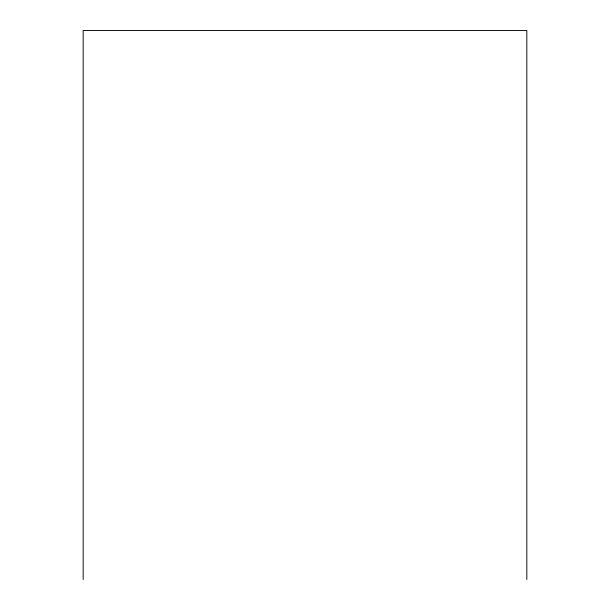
<?xml version="1.0" encoding="UTF-8"?>
<svg xmlns="http://www.w3.org/2000/svg" width="610" height="610" viewBox="0 0 610 610"><rect width="100%" height="100%" fill="white"/><g stroke="black" fill="none" stroke-linecap="round" stroke-linejoin="round"><path stroke-width="0.91" d="M526.826 579.5L526.826 30.5L83.173 30.5L83.173 579.5"/></g></svg>
